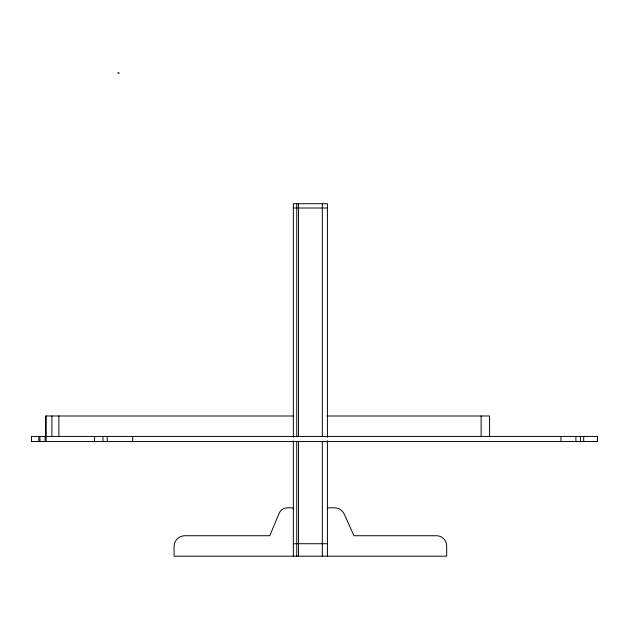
<?xml version="1.0" encoding="UTF-8"?>
<svg xmlns="http://www.w3.org/2000/svg" width="629" height="629" viewBox="0 0 629 629"><rect width="100%" height="100%" fill="white"/><g stroke="black" fill="none" stroke-linecap="round" stroke-linejoin="round"><path stroke-width="0.94" d="M293.35 208.01L327.426 208.01M293.814 415.989L45.571 415.989L45.571 436.809M326.954 415.989L489.582 415.989L489.582 436.809M31.45 441.542L597.55 441.542L597.55 436.432L31.45 436.432L31.521 441.542M293.35 543.723L327.426 543.723M117.725 72.822L118.504 72.988M118.629 73.019L119.337 73.168M597.479 436.432L597.479 441.542M583.688 436.432L583.688 441.542M580.441 436.432L580.441 441.542M575.905 436.432L575.905 441.542M560.942 436.432L560.942 441.542M481.13 415.989L481.13 436.809M327.426 437.281L327.426 203.725L293.35 203.725L293.35 437.281M327.426 440.795L327.426 556.178M322.315 203.725L322.315 436.73M322.315 441.637L322.315 556.178M298.461 203.725L298.461 436.73M298.461 441.637L298.461 556.178M296.754 203.725L296.754 436.73M296.754 441.637L296.754 556.178M293.35 440.795L293.35 556.178M132.703 436.432L132.703 441.542M107.26 436.432L107.26 441.542M102.983 436.432L102.983 441.542M94.562 436.432L94.562 441.542M58.882 415.989L58.882 436.809M51.9 415.989L51.9 436.809M46.2 415.989L46.161 441.542M45.084 436.432L45.084 441.542M39.973 436.432L39.973 441.542M38.856 436.432L38.856 441.542M293.35 509.325A1.525 1.525 0 0 0 291.825 507.807L287.39 507.807A8.94 8.94 0 0 0 279.142 513.303L269.778 535.727L184.816 535.727A10.74 10.74 0 0 0 174.076 546.467L174.076 556.178L446.692 556.178L446.692 545.956A10.221 10.221 0 0 0 436.471 535.727L353.915 535.727L344.322 514.215A10.811 10.811 0 0 0 334.439 507.807L328.739 507.807A1.313 1.313 0 0 0 327.426 509.113"/></g></svg>
